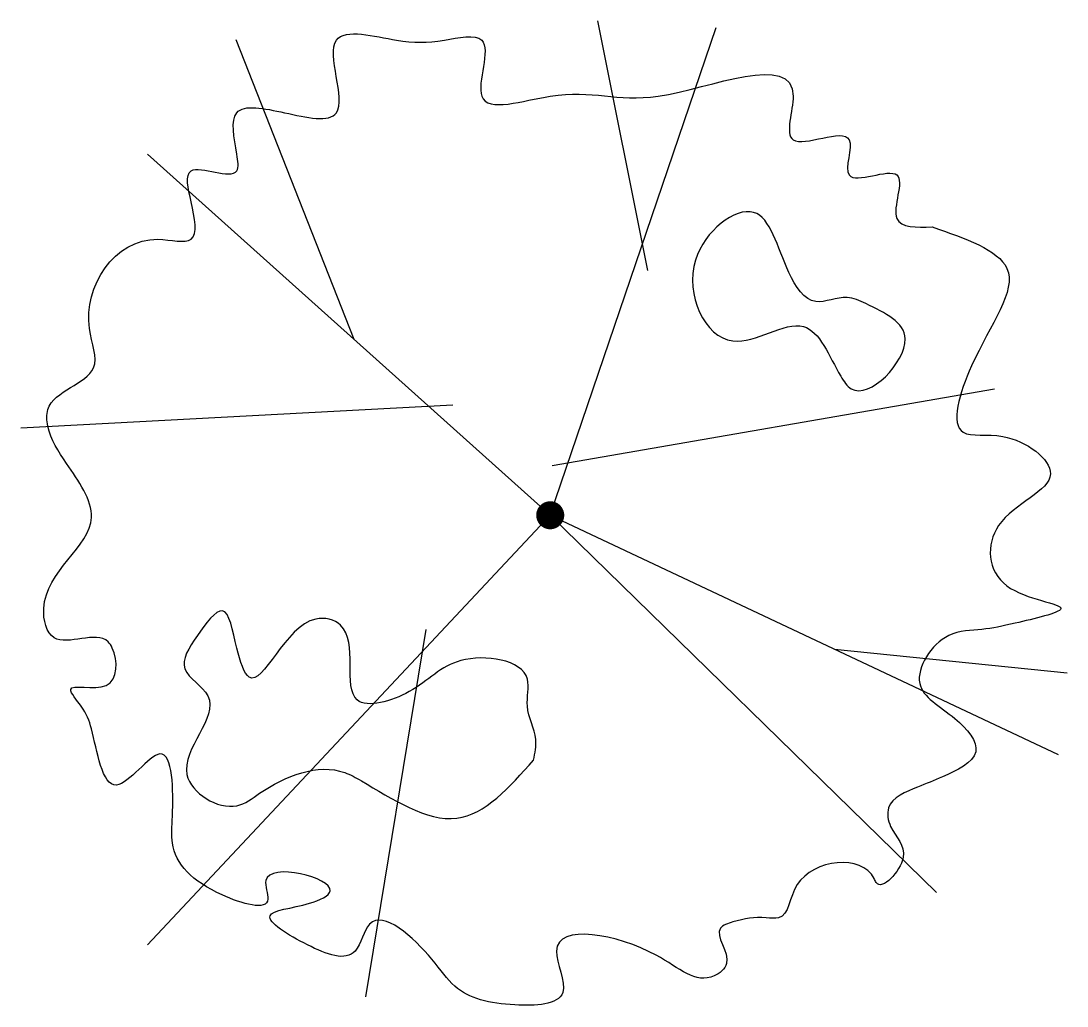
# Model space of a CAD drawing. Header units: millimetres. Extents: x 315.19 to 318.11, y 2591.24 to 2593.99.
import ezdxf

# ---------------------------------------------------------------- set-up
doc = ezdxf.new("R2010")
doc.units = ezdxf.units.MM
doc.header["$LTSCALE"] = 10
doc.layers.add('Vegetais', color=94, linetype='Continuous')

msp = doc.modelspace()

# ---------------------------------------------------------------- linework, layer by layer
at = {"layer": 'Vegetais', "color": 34}
for p, q in [((316.94, 2593.2895), (316.8005, 2593.9861)), ((316.6675, 2592.606), (317.1306, 2593.9674)), ((316.1199, 2593.0968), (315.7901, 2593.9331)), ((316.6675, 2592.606), (315.543, 2593.6139)), ((316.6733, 2592.745), (317.908, 2592.9593)), ((316.3951, 2592.913), (315.1894, 2592.8493)), ((316.6675, 2592.606), (315.543, 2591.4069)), ((316.6675, 2592.606), (318.0864, 2591.9384)), ((316.6675, 2592.606), (317.7462, 2591.5528)), ((316.3197, 2592.2874), (316.1516, 2591.262)), ((317.4617, 2592.2323), (318.1109, 2592.1657))]:
    msp.add_line(p, q, dxfattribs=at)
at = {"layer": 'Vegetais', "color": 34, "const_width": 0.0391}
msp.add_lwpolyline([(316.6479, 2592.606, 1), (316.6871, 2592.606, 1)], format="xyb", close=True, dxfattribs=at)
at = {"layer": 'Vegetais'}
for points, knots in [([(317.7341, 2593.4112), (317.6903, 2593.4096), (317.5937, 2593.406), (317.6949, 2593.617), (317.4542, 2593.4968), (317.5531, 2593.7245), (317.2916, 2593.5887), (317.4194, 2593.9348), (316.932, 2593.7141), (316.7465, 2593.818), (316.4128, 2593.7016), (316.5299, 2593.9672), (316.3497, 2593.9244), (316.2429, 2593.9243), (315.9945, 2593.994), (316.1388, 2593.6813), (315.9295, 2593.7295), (315.7636, 2593.7642), (315.7881, 2593.6411), (315.8063, 2593.5265), (315.6332, 2593.6124), (315.6674, 2593.4728), (315.6919, 2593.3504), (315.4745, 2593.4168), (315.3348, 2593.1985), (315.4326, 2592.9842), (315.256, 2592.9492), (315.2645, 2592.8286), (315.3232, 2592.7403), (315.4547, 2592.5543), (315.2218, 2592.4326), (315.2757, 2592.215), (315.4102, 2592.2917), (315.4603, 2592.2115), (315.4627, 2592.0956), (315.2952, 2592.1466), (315.3679, 2592.0646), (315.3966, 2591.991), (315.4274, 2591.7624), (315.6131, 2592.0333), (315.6159, 2591.7912), (315.604, 2591.6502), (315.6954, 2591.5541), (315.9053, 2591.4917), (315.8346, 2591.6516), (316.1235, 2591.5775), (315.9779, 2591.51), (315.8281, 2591.5001), (315.9936, 2591.3983), (316.1283, 2591.3472), (316.1642, 2591.5386), (316.3286, 2591.3887), (316.4084, 2591.2642), (316.5418, 2591.2321), (316.7459, 2591.2411), (316.6163, 2591.4821), (316.96, 2591.4158), (317.085, 2591.2833), (317.1885, 2591.3643), (317.1109, 2591.449), (317.1995, 2591.4784), (317.2478, 2591.4861), (317.3349, 2591.4741), (317.3352, 2591.6394), (317.5467, 2591.661), (317.5883, 2591.549), (317.6911, 2591.662), (317.6161, 2591.7189), (317.6013, 2591.8108), (317.6909, 2591.8458), (317.7698, 2591.8782), (317.8946, 2591.9363), (317.7924, 2592.0559), (317.654, 2592.1232), (317.7556, 2592.285), (317.8766, 2592.2842), (317.9667, 2592.305), (318.1796, 2592.353), (317.8913, 2592.3786), (317.8794, 2592.614), (318.1465, 2592.6994), (317.9546, 2592.8482), (317.7686, 2592.8085), (317.85, 2593.0818), (318.0318, 2593.3081), (317.8267, 2593.3791), (317.7341, 2593.4112)], [0, 0, 0, 0, 2.586313, 5.694246, 9.100465, 11.616404, 15.615007, 18.722929, 28.349219, 36.05024, 40.937426, 44.933339, 47.599074, 51.005309, 55.300112, 60.47999, 64.182409, 67.588628, 70.548562, 71.732538, 74.990657, 77.2106, 79.874538, 82.24409, 90.268005, 93.095499, 97.497385, 98.681361, 101.660136, 105.898623, 113.247536, 115.447835, 119.309714, 119.843434, 122.544169, 125.079144, 126.4756, 128.264065, 132.637335, 136.458391, 140.986334, 142.91028, 148.040832, 151.312368, 152.652551, 157.302807, 159.029588, 161.980211, 165.356472, 168.791506, 170.976986, 176.0828, 178.603796, 183.100401, 186.620479, 189.613563, 196.72836, 201.131269, 202.387477, 204.942353, 205.935683, 208.323633, 209.212217, 211.92951, 217.427056, 217.758028, 220.377319, 222.768497, 224.108679, 226.656045, 228.581116, 231.542333, 234.335264, 237.89455, 241.880206, 244.290994, 246.701783, 250.120641, 254.301161, 258.633748, 263.86799, 268.192211, 271.021571, 275.794369, 283.191811, 289.289826, 289.289826, 289.289826, 289.289826]), ([(317.5486, 2593.1968), (317.603, 2593.171), (317.7331, 2593.1092), (317.5375, 2592.9052), (317.4529, 2593.0313), (317.3907, 2593.2024), (317.1428, 2593.0063), (316.9969, 2593.3219), (317.2638, 2593.5278), (317.3113, 2593.3074), (317.3953, 2593.1781), (317.4875, 2593.2262), (317.5316, 2593.205), (317.5486, 2593.1968)], [0, 0, 0, 0, 3.774615, 9.013185, 10.169396, 14.610371, 19.751126, 26.108856, 31.473737, 36.449566, 39.277921, 41.519005, 42.923878, 42.923878, 42.923878, 42.923878]), ([(316.6211, 2591.9224), (316.5534, 2591.8462), (316.4136, 2591.6888), (316.2078, 2591.8266), (316.0384, 2591.9221), (315.8997, 2591.8678), (315.7723, 2591.7644), (315.5608, 2591.8923), (315.7893, 2592.0779), (315.617, 2592.1727), (315.6783, 2592.2666), (315.7649, 2592.3843), (315.787, 2592.2407), (315.8449, 2592.0681), (315.9432, 2592.3461), (316.1472, 2592.2939), (316.0571, 2592.0378), (316.3032, 2592.1095), (316.3941, 2592.2309), (316.6294, 2592.1981), (316.5921, 2592.0633), (316.6349, 2591.9936), (316.6249, 2591.942), (316.6211, 2591.9224)], [0, 0, 0, 0, 6.870064, 14.184835, 15.509281, 21.758994, 23.614356, 27.80498, 33.62058, 36.141587, 38.670762, 41.183202, 44.041741, 46.296199, 52.591509, 54.4233, 59.881316, 63.630763, 67.947718, 72.87043, 74.794376, 77.235301, 78.722653, 78.722653, 78.722653, 78.722653])]:
    msp.add_open_spline(points, degree=3, knots=knots, dxfattribs=at)

doc.saveas('drawing.dxf')
